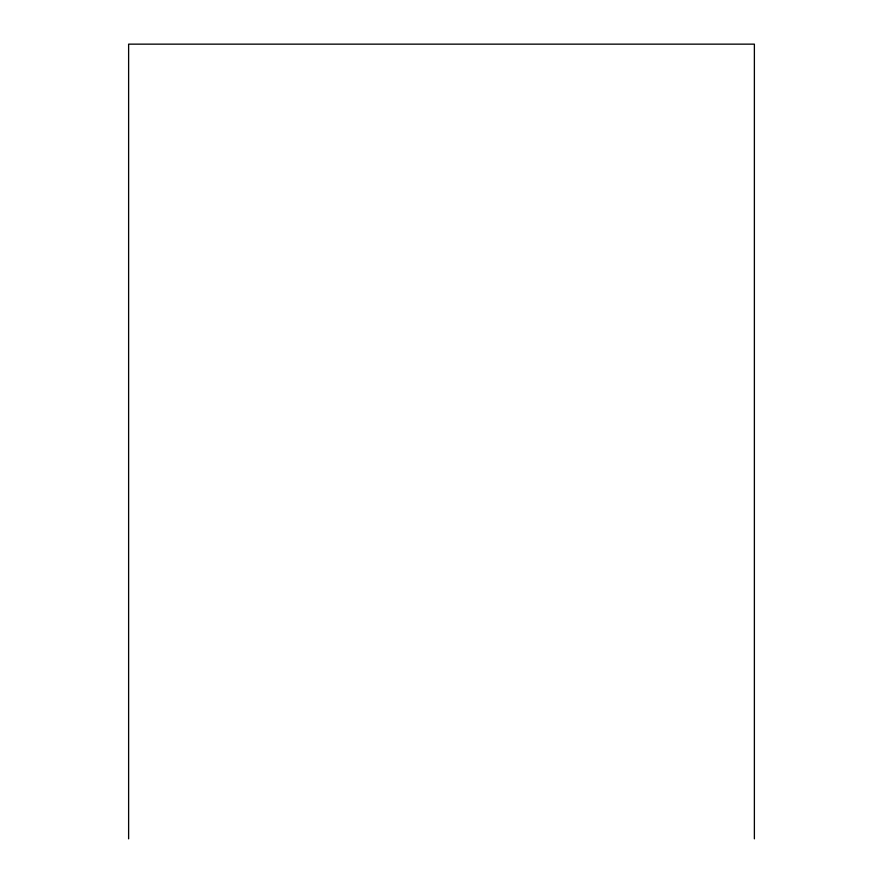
<?xml version="1.0" encoding="UTF-8"?>
<svg xmlns="http://www.w3.org/2000/svg" width="883" height="883" viewBox="0 0 883 883"><rect width="100%" height="100%" fill="white"/><g stroke="black" fill="none" stroke-linecap="round" stroke-linejoin="round"><path stroke-width="1.32" d="M754.38 838.85L754.38 44.15L128.62 44.15L128.62 838.85"/></g></svg>
